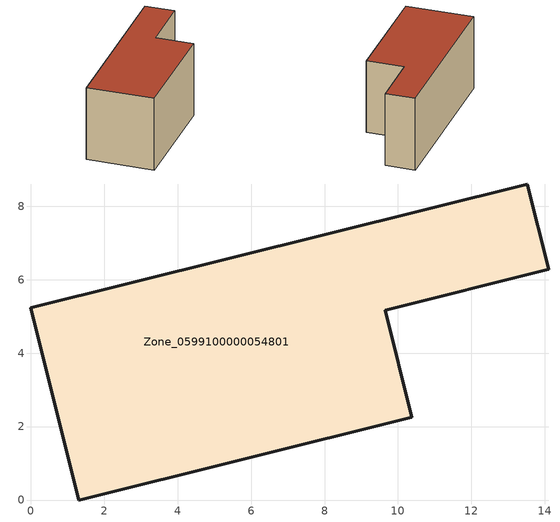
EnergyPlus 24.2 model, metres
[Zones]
Zone_0599100000054801
 floor ground (C_G): 0,5.24 13.53,8.61 14.11,6.29 9.66,5.17 10.38,2.25 1.31,0 z0
 wall outside (C_F): 1.31,0 10.38,2.25 9.66,5.17 14.11,6.29 13.53,8.61 0,5.24 1.31,0 z0:6.09
 roof outside (C_R): 13.53,8.61 0,5.24 1.31,0 10.38,2.25 9.66,5.17 14.11,6.29 z6.09
[BUILDING]
Pand.0599100000054801: North Axis=0; Terrain=City; Loads Convergence Tolerance Value=0.04; Temperature Convergence Tolerance Value=0.4; Solar Distribution=FullExterior; Maximum Number of Warmup Days=25; Minimum Number of Warmup Days=1
[Site:Location]
Rotterdam.The.Hague.AP_ZH_NLD Design_Conditions: Latitude=51.96; Longitude=4.45; Time Zone=1; Elevation=-4.5
[SITE:GROUNDTEMPERATURE:BUILDINGSURFACE]
18, 18, 18, 18, 18, 18, 18, 18, 18, 18, 18, 18
[MATERIAL] Thermal Absorptance=0.9; Solar Absorptance=0.7; Visible Absorptance=0.7
Name | Roughness | Thickness | Conductivity | Density | Specific Heat
G.TI.1975-1991 | MediumSmooth | 0.15 | 0.288461 | 540 | 1210
F.TI.1975-1991 | Rough | 0.3 | 0.230769 | 1920 | 840
R.TI.1975-1991 | MediumRough | 0.2 | 0.153846 | 1500 | 1000
[CONSTRUCTION]
C_G: G.TI.1975-1991
C_F: F.TI.1975-1991
C_R: R.TI.1975-1991
[ZONE]
Zone_0599100000054801: Type=1; Multiplier=1; Ceiling Height=Autocalculate; Volume=Autocalculate; Floor Area=autocalculate; Part of Total Floor Area=Yes
[ZONEINFILTRATION:DESIGNFLOWRATE]
Infil_Zone_0599100000054801: Zone or ZoneList or Space or SpaceList=Zone_0599100000054801; Schedule=AlwaysOn; Design Flow Rate Calculation Method=Flow/Area; Flow Rate per Floor Area=0.003; Constant Term Coefficient=1; Temperature Term Coefficient=0; Velocity Term Coefficient=0; Velocity Squared Term Coefficient=0
[HVACTEMPLATE:ZONE:IDEALLOADSAIRSYSTEM]
Zone_0599100000054801: Maximum Heating Supply Air Temperature=50; Minimum Cooling Supply Air Temperature=13; Maximum Heating Supply Air Humidity Ratio=0.0156; Minimum Cooling Supply Air Humidity Ratio=0.0077; Heating Limit=NoLimit; Cooling Limit=NoLimit; Dehumidification Control Type=ConstantSensibleHeatRatio; Cooling Sensible Heat Ratio=0.7; Dehumidification Setpoint=60; Humidification Control Type=None; Humidification Setpoint=30; Outdoor Air Method=None; Outdoor Air Flow Rate per Person=0.00944; Outdoor Air Flow Rate per Zone Floor Area=0; Outdoor Air Flow Rate per Zone=0; Demand Controlled Ventilation Type=None; Outdoor Air Economizer Type=NoEconomizer; Heat Recovery Type=None; Sensible Heat Recovery Effectiveness=0.7; Latent Heat Recovery Effectiveness=0.65
[ZONECONTROL:THERMOSTAT]
ThermostatControl_Zone_0599100000054801: Zone or ZoneList=Zone_0599100000054801; Control Type Schedule=DualSetpointControlType; Control 1=Thermostat_Zone_0599100000054801; Temperature Difference Between Cutout And Setpoint=0
[THERMOSTATSETPOINT:DUALSETPOINT]
Thermostat_Zone_0599100000054801: Heating Setpoint Temperature Schedule=HeatingSetpoint_Zone_0599100000054801; Cooling Setpoint Temperature Schedule=CoolingSetpoint_Zone_0599100000054801
[SCHEDULE:COMPACT]
HeatingSetpoint_Zone_0599100000054801: Through: 12/31, For: AllDays, Until: 24:00, 21
CoolingSetpoint_Zone_0599100000054801: Through: 12/31, For: AllDays, Until: 24:00, 24
DualSetpointControlType: Through: 12/31, For: AllDays, Until: 24:00, 4
AlwaysOn: Through: 12/31, For: AllDays, Until: 24:00, 1
